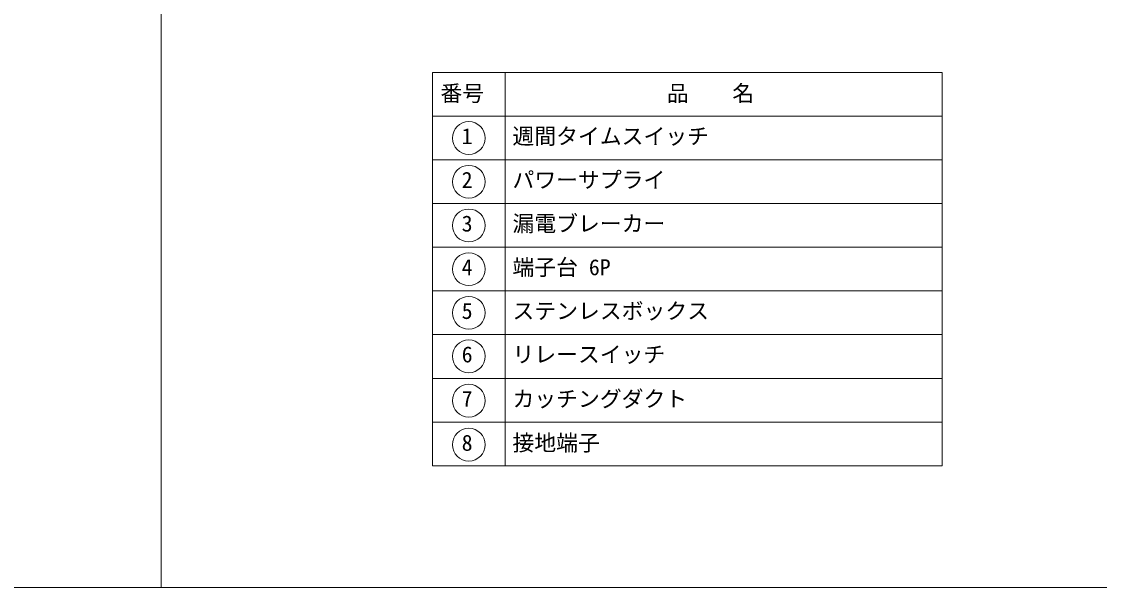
# Model space of a CAD drawing. Units: millimetres, scale not verified. Extents: x -99335 to 21988, y -1567 to 4168.
# Drawn here: x -19569 to -18088, y 661 to 1438 of the extents above; entities that cross this region are included whole.
import ezdxf
from ezdxf.enums import TextEntityAlignment as Align

# ---------------------------------------------------------------- set-up
doc = ezdxf.new("R2010")
doc.units = ezdxf.units.MM
doc.header["$LTSCALE"] = 10
for name, color, linetype, lineweight in [('0-1_WAKU', 7, 'Continuous', 18), ('0-3_MOJI', 7, 'Continuous', 18), ('0-D__F-0_', 7, 'Continuous', 18)]:
    doc.layers.add(name, color=color, linetype=linetype, lineweight=lineweight)
doc.styles.add('ＭＳ ゴシック', font='')
doc.styles.get('ＭＳ ゴシック').set_extended_font_data('MS Gothic')

msp = doc.modelspace()

# ---------------------------------------------------------------- linework, layer by layer
at = {"layer": '0-1_WAKU'}
msp.add_line((-21169.03, 661.08), (-13169.03, 661.08), dxfattribs=at)
at = {"layer": '0-3_MOJI'}
for p, q in [((-19004.63, 1368.2), (-18304.63, 1368.2)), ((-19004.63, 828.2), (-19004.63, 1368.2)), ((-18904.63, 1368.2), (-18904.63, 828.2)), ((-18304.63, 1368.2), (-18304.63, 828.2)), ((-19004.63, 1308.2), (-18304.63, 1308.2)), ((-19004.63, 1248.2), (-18304.63, 1248.2)), ((-19004.63, 1188.2), (-18304.63, 1188.2)), ((-19004.63, 1128.2), (-18304.63, 1128.2)), ((-19004.63, 1068.2), (-18304.63, 1068.2)), ((-19004.63, 1008.2), (-18304.63, 1008.2)), ((-19004.63, 948.2), (-18304.63, 948.2)), ((-19004.63, 888.2), (-18304.63, 888.2)), ((-19004.63, 828.2), (-18304.63, 828.2))]:
    msp.add_line(p, q, dxfattribs=at)
for centre in [(-18954.63, 1278.2), (-18954.63, 1218.2), (-18954.63, 1158.2), (-18954.63, 1098.2), (-18954.63, 1038.2), (-18954.63, 978.5), (-18954.63, 917.52), (-18954.63, 857.13)]:
    msp.add_circle(centre, 22.5, dxfattribs=at)
at = {"layer": '0-D__F-0_'}
msp.add_line((-19377.15, 2414.42), (-19377.15, 661.08), dxfattribs=at)

# ---------------------------------------------------------------- texts
at = {"layer": '0-3_MOJI', "style": 'ＭＳ ゴシック'}
for s, p in [('番号', (-18993.62, 1322.06)), ('品\u3000\u3000名', (-18682.6, 1322.06)), ('1', (-18964.38, 1263.2)), ('週間タイムスイッチ', (-18894.63, 1263.2)), ('2', (-18964.38, 1203.2)), ('パワーサプライ', (-18894.63, 1203.2)), ('3', (-18964.38, 1143.2)), ('漏電ブレーカー', (-18894.63, 1143.2)), ('4', (-18964.38, 1083.2)), ('端子台 6P', (-18894.63, 1083.2)), ('ステンレスボックス', (-18894.63, 1023.2)), ('5', (-18964.38, 1023.2)), ('リレースイッチ', (-18894.63, 963.5)), ('6', (-18964.38, 963.5)), ('カッチングダクト', (-18894.63, 902.52)), ('7', (-18964.38, 902.52)), ('接地端子', (-18894.63, 842.13)), ('8', (-18964.38, 842.13))]:
    msp.add_text(s, height=21.99, dxfattribs=at).set_placement(p, align=Align.BOTTOM_LEFT)

doc.saveas('drawing.dxf')
